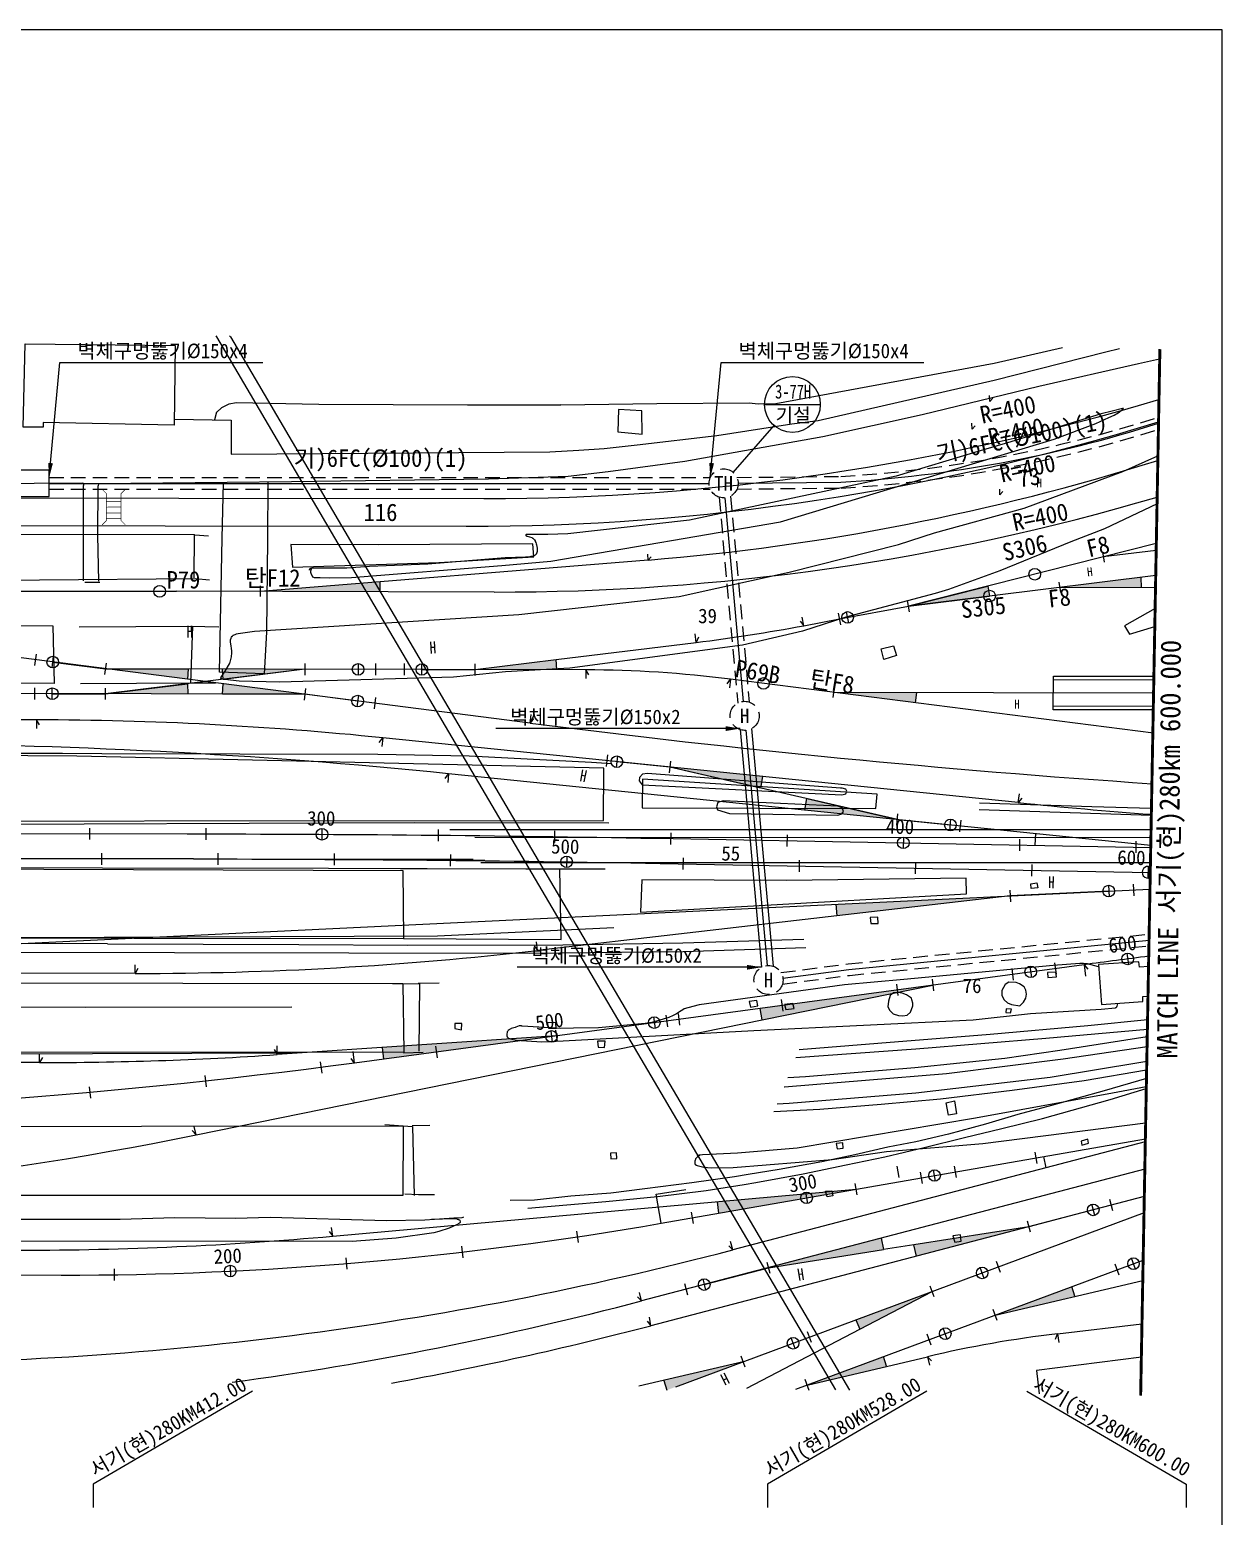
# Model space of a CAD drawing. Header units: millimetres. Extents: x 1510 to 2306, y 1103 to 1809.
# Drawn here: x 2100.8 to 2305.9, y 1363.4 to 1619.1 of the extents above; entities that cross this region are included whole.
import ezdxf
from ezdxf.enums import TextEntityAlignment as Align

# ---------------------------------------------------------------- set-up
doc = ezdxf.new("R2010")
doc.units = ezdxf.units.MM
doc.header["$LTSCALE"] = 10
doc.header["$MEASUREMENT"] = 0
doc.linetypes.add('A-CENTR01', pattern=[2, 1.25, -0.25, 0.25, -0.25])
doc.linetypes.add('HIDDEN', pattern=[0.375, 0.25, -0.125])
for name, color, linetype in [('TD-MANH', 4, 'Continuous'), ('TN-CABL', 4, 'Continuous'), ('TN-LEAT', 3, 'Continuous'), ('TN-MACL', 6, 'A-CENTR01'), ('TN-MACT', 6, 'Continuous'), ('TT-MANH', 4, 'Continuous'), ('TT-TEXT', 3, 'Continuous'), ('TZ-BASE', 253, 'Continuous'), ('TZ-CABL', 4, 'Continuous'), ('TZ-LEAL', 1, 'Continuous'), ('TZ-LEAT', 3, 'Continuous'), ('TZ-TEXT', 3, 'Continuous')]:
    doc.layers.add(name, color=color, linetype=linetype)
doc.layers.add('TX-PAPR', color=2, linetype='Continuous', plot=False)
doc.styles.get("Standard").update_dxf_attribs({"font": 'GulimChe.ttf'})
doc.styles.add('SYMBTEXT', font='GulimChe.ttf')
doc.styles.add('굴림체', font='GulimChe.ttf')
doc.linetypes.add('ZIGZAG', pattern='A,0.0001,-0.2,[131,ltypeshp.shx,S=0.2,R=0,X=-0.2,Y=0],-0.4,[131,ltypeshp.shx,S=0.2,R=180,X=0.2,Y=0],-0.2', length=0.8001)
doc.dimstyles.new('D1', dxfattribs={"dimtxt": 3, "dimasz": 2.5, "dimexe": 0.5, "dimexo": 0.5, "dimgap": 0.5, "dimtad": 1, "dimdec": 0, "dimzin": 1, "dimdsep": 46, "dimlunit": 6, "dimtxsty": 'Standard', "dimcen": 1, "dimclrd": 1, "dimclre": 1, "dimclrt": 3, "dimadec": 0, "dimazin": 0, "dimtfac": 1, "dimtdec": 0, "dimtix": 1, "dimtmove": 2, "dimatfit": 3, "dimfxl": 0, "dimtvp": 2, "dimlwd": -1, "dimlwe": -1, "dimarcsym": 0})

# ---------------------------------------------------------------- blocks, each defined once
blk = doc.blocks.new('H')
at = {"layer": 'TZ-BASE'}
for p, q in [((-0.3, 1), (-0.3, -1)), ((-0.3, 0), (0.3, 0)), ((0.3, 1), (0.3, -1))]:
    blk.add_line(p, q, dxfattribs=at)
blk = doc.blocks.new('JD-1')
at = {"layer": 'TZ-BASE'}
h = blk.add_hatch(color=256, dxfattribs=at)
h.paths.add_polyline_path([(684.65, 42.35), (698.69, 42.32), (698.59, 44.07)])
h.paths.add_polyline_path([(682.15, 37.97), (685.2, 38.3), (684.7, 42.89), (681.66, 42.55)], flags=9)
for points in [[(567.73, 43.32), (547.21, 41.66), (567.72, 41.61)], [(672.6, 40.87), (672.28, 42.59), (658.67, 39.15)], [(534.62, 26.56), (534.73, 28.33), (520.56, 28.36)], [(554.83, 28.28), (540.76, 26.55), (540.66, 28.32)], [(598.15, 28.19), (598.05, 29.94), (584.11, 28.22)], [(534.72, 24.03), (534.62, 25.79), (520.55, 24.06)], [(554.82, 23.98), (540.76, 25.78), (540.65, 24.02)], [(660.04, 24.27), (645.76, 24.3), (659.81, 22.51)], [(633.55, 9.83), (633.22, 7.86), (617.61, 11.45)], [(640.81, 4.06), (641.14, 6.03), (656.74, 2.43)], [(676.12, -10.69), (646.15, -12.14), (646.31, -14.13)], [(662.84, -26.03), (633.1, -30.04), (633.44, -32.01)], [(598.08, -34.76), (568.14, -36.78), (568.34, -38.77)], [(625.98, -65.27), (649.64, -61.15), (625.72, -63.29)], [(679.36, -67.59), (659.59, -70.71), (660, -72.66)], [(654.34, -71.53), (653.93, -69.58), (634.57, -74.65)], [(650.28, -85.24), (662.73, -78.74), (649.57, -83.64)], [(617.06, -95.72), (630.22, -90.83), (616.56, -94.05)]]:
    blk.add_hatch(color=256, dxfattribs=at).paths.add_polyline_path(points)
h = blk.add_hatch(color=256, dxfattribs=at)
h.paths.add_polyline_path([(673.57, -82.79), (681.99, -79.66), (683.33, -80.49)])
h.paths.add_polyline_path([(681.99, -79.66), (686.73, -77.9), (687.24, -79.57), (683.33, -80.49)])
h = blk.add_hatch(color=256, dxfattribs=at)
h.paths.add_polyline_path([(641.2, -94.83), (649.63, -91.69), (650.96, -92.53)])
h.paths.add_polyline_path([(649.63, -91.69), (654.36, -89.93), (654.87, -91.61), (650.96, -92.53)])
for p, q in [((672.63, 74.36), (672.6, 75.36)), ((672.63, 74.36), (673.16, 74.92)), ((669.58, 69.6), (669.55, 70.6)), ((669.58, 69.6), (670.11, 70.16)), ((674.37, 58.28), (674.34, 59.28)), ((674.37, 58.28), (674.9, 58.84)), ((701.27, 49.91), (658.67, 39.15)), ((701.25, 48.73), (692.15, 47.61)), ((613.87, 47.07), (547.21, 41.66)), ((613.87, 47.07), (613.84, 48.07)), ((613.87, 47.07), (614.4, 47.63)), ((692, 48.49), (692.3, 46.72)), ((701.17, 44.39), (672.6, 40.87)), ((698.59, 44.07), (698.69, 42.32)), ((593.56, 19.03), (416.22, 41.69)), ((465.22, 41.69), (532.77, 41.69)), ((587.38, 41.57), (532.77, 41.69)), ((547.2, 40.82), (547.21, 42.62)), ((567.73, 43.32), (567.72, 41.61)), ((672.28, 42.59), (658.67, 39.15)), ((658.67, 39.15), (672.28, 42.59)), ((672.28, 42.59), (672.6, 40.87)), ((684.5, 43.24), (684.8, 41.46)), ((684.5, 43.24), (684.8, 41.46)), ((701.13, 42.31), (684.65, 42.35)), ((646.81, 36.93), (658.67, 39.15)), ((658.85, 38.16), (658.48, 40.13)), ((672.6, 40.87), (658.67, 39.15)), ((658.67, 39.15), (672.6, 40.87)), ((640.64, 35.77), (646.81, 36.93)), ((646.99, 35.95), (646.62, 37.91)), ((648.37, 36.2), (648, 38.17)), ((508.39, 28.91), (508.64, 30.89)), ((598.05, 29.94), (622.14, 32.9)), ((511.34, 28.53), (511.6, 30.51)), ((520.43, 27.37), (520.69, 29.35)), ((554.83, 28.28), (520.55, 24.06)), ((603.15, 28.18), (520.56, 28.36)), ((534.73, 28.33), (534.62, 26.56)), ((540.76, 26.55), (540.66, 28.32)), ((554.83, 29.28), (554.82, 27.28)), ((563.99, 29.26), (563.99, 27.26)), ((566.97, 29.26), (566.97, 27.26)), ((571.97, 27.25), (571.97, 29.25)), ((574.95, 27.24), (574.95, 29.24)), ((584.11, 27.22), (584.12, 29.22)), ((598.15, 28.19), (598.05, 29.94)), ((534.62, 25.79), (534.72, 24.03)), ((540.65, 24.02), (540.76, 25.78)), ((700.79, 17.27), (628.05, 26.56)), ((683.56, 21.32), (683.57, 27.12)), ((683.57, 27.12), (700.85, 27.08)), ((683.57, 26.52), (700.84, 26.48)), ((554.82, 23.98), (324.67, 24.5)), ((508.41, 23.09), (508.41, 25.09)), ((511.38, 23.08), (511.39, 25.08)), ((520.55, 23.06), (520.55, 25.06)), ((554.94, 24.98), (554.69, 22.99)), ((564.04, 23.81), (563.78, 21.83)), ((566.99, 23.44), (566.74, 21.45)), ((645.87, 25.2), (645.64, 23.41)), ((700.8, 24.18), (645.76, 24.3)), ((660.04, 24.27), (659.81, 22.51)), ((700.76, 21.88), (683.56, 21.92)), ((700.74, 21.28), (683.56, 21.32)), ((508.66, 19.59), (388.18, 19.85)), ((677.53, 5.34), (568.22, 16.49)), ((606.87, 13.55), (606.66, 11.56)), ((608.6, 13.38), (608.39, 11.39)), ((700.32, -2.01), (579.54, 10.31)), ((617.71, 12.45), (617.51, 10.46)), ((656.74, 2.43), (617.61, 11.45)), ((633.55, 9.83), (633.22, 7.86)), ((640.81, 4.06), (641.14, 6.03)), ((656.64, 1.44), (656.84, 3.43)), ((517.77, 0.98), (517.77, -1.02)), ((537.77, 0.97), (537.77, -1.03)), ((557.77, 0.9), (557.76, -1.1)), ((577.78, 0.74), (577.76, -1.26)), ((597.78, 0.5), (597.75, -1.5)), ((617.78, 0.16), (617.74, -1.84)), ((665.76, 0.51), (665.96, 2.5)), ((667.49, 0.33), (667.69, 2.32)), ((680.52, 0.01), (680.4, -1.99)), ((637.78, -0.2), (637.74, -2.2)), ((657.77, -0.57), (657.74, -2.57)), ((677.77, -0.94), (677.73, -2.94)), ((697.77, -1.31), (697.73, -3.31)), ((519.86, -3.34), (519.85, -5.34)), ((535.67, -4.34), (583.75, -4.37)), ((539.86, -3.35), (539.85, -5.35)), ((559.86, -3.42), (559.85, -5.42)), ((565.79, -4.36), (580.79, -4.37)), ((575.79, -4.37), (585.79, -4.55)), ((579.86, -3.58), (579.84, -5.58)), ((599.87, -3.84), (599.84, -5.84)), ((619.87, -4.17), (619.83, -6.17)), ((639.87, -4.54), (639.83, -6.54)), ((659.86, -4.91), (659.82, -6.91)), ((679.86, -5.28), (679.82, -7.28)), ((699.85, -5.64), (699.82, -7.64)), ((676.08, -9.69), (676.17, -11.69)), ((693.04, -8.87), (693.14, -10.87)), ((697.3, -8.66), (697.4, -10.66)), ((646.15, -12.14), (646.31, -14.13)), ((646.31, -14.13), (594.86, -20.07)), ((594.26, -19.27), (594.86, -20.07)), ((594.86, -20.07), (594.69, -18.58)), ((525.62, -24.03), (525.62, -22.53)), ((679.54, -22.77), (679.81, -24.75)), ((683.77, -22.2), (684.03, -24.18)), ((688.85, -22.53), (689.12, -24.51)), ((688.85, -22.53), (689.47, -23.32)), ((696.23, -20.55), (696.48, -22.54)), ((526.12, -23.16), (525.62, -24.03)), ((662.71, -25.04), (662.97, -27.02)), ((676.4, -23.2), (676.66, -25.18)), ((656.57, -25.87), (656.84, -27.85)), ((633.1, -30.04), (633.44, -32.01)), ((636.75, -28.54), (637.02, -30.52)), ((614.79, -31.5), (615.05, -33.48)), ((616.93, -31.21), (617.2, -33.19)), ((619.01, -30.93), (619.27, -32.91)), ((598.08, -34.76), (550.05, -38)), ((597.11, -33.88), (597.38, -35.86)), ((597.95, -33.77), (598.22, -35.75)), ((509.18, -39.36), (509.18, -37.86)), ((549.55, -37.13), (550.05, -38)), ((550.05, -38), (550.05, -36.5)), ((563.39, -39.44), (563.12, -37.45)), ((568.14, -36.78), (568.34, -38.77)), ((577.29, -36.55), (577.56, -38.53)), ((509.18, -39.36), (136.76, -39.04)), ((509.68, -38.49), (509.18, -39.36)), ((557.47, -39.21), (557.73, -41.19)), ((563.39, -39.44), (562.78, -38.64)), ((537.63, -41.56), (537.85, -43.55)), ((517.75, -43.52), (517.93, -45.51)), ((535.43, -51.06), (536.11, -51.8)), ((536.11, -51.8), (535.79, -50.34)), ((680.36, -54.77), (680.7, -56.74)), ((681.87, -55.52), (682.3, -57.47)), ((699.29, -57.7), (612.75, -80.36)), ((657.03, -59.15), (656.69, -57.17)), ((660.65, -58.21), (661, -60.18)), ((663.3, -59.78), (662.95, -57.81)), ((666.91, -59.15), (666.57, -57.18)), ((615.26, -61.98), (620.37, -61.21)), ((649.81, -62.13), (649.46, -60.16)), ((699.21, -62.4), (614.33, -84.62)), ((625.72, -63.29), (625.98, -65.27)), ((640.95, -61.65), (641.29, -63.62)), ((690.68, -65.67), (690.17, -63.73)), ((693.79, -64.85), (693.29, -62.91)), ((699.16, -65.2), (618.56, -95.17)), ((621.25, -65.08), (621.59, -67.06)), ((558.99, -68.44), (559.61, -69.22)), ((559.61, -69.22), (559.4, -67.74)), ((601.54, -68.34), (601.84, -70.32)), ((679.62, -68.56), (679.11, -66.63)), ((581.75, -70.97), (581.98, -72.95)), ((627.73, -70.87), (628.43, -71.58)), ((628.43, -71.58), (628.05, -70.13)), ((653.93, -69.58), (654.34, -71.53)), ((659.59, -70.71), (654.34, -71.53)), ((660, -72.66), (659.59, -70.71)), ((561.88, -72.93), (562.04, -74.92)), ((634.31, -73.68), (634.82, -75.61)), ((639.26, -95.55), (699.01, -73.33)), ((674.46, -75.45), (673.77, -73.57)), ((694.9, -75.92), (694.21, -74.05)), ((697.7, -74.89), (697, -73.01)), ((522, -74.86), (522.03, -76.86)), ((541.96, -74.22), (542.05, -76.22)), ((623.26, -76.57), (623.76, -78.51)), ((671.67, -76.49), (670.98, -74.61)), ((612.75, -80.36), (612.37, -78.91)), ((620.14, -77.39), (620.64, -79.32)), ((650.28, -85.24), (662.73, -78.74)), ((663.08, -79.68), (662.38, -77.81)), ((673.57, -82.79), (698.94, -76.82)), ((687.24, -79.57), (686.73, -77.9)), ((612.05, -79.65), (612.75, -80.36)), ((613.71, -83.83), (614.33, -84.62)), ((614.33, -84.62), (614.12, -83.13)), ((649.57, -83.64), (650.28, -85.24)), ((673.92, -83.73), (673.22, -81.85)), ((684.26, -86.01), (698.81, -84.3)), ((630.82, -95.39), (650.28, -85.24)), ((639.16, -88.57), (638.47, -86.7)), ((641.95, -87.54), (641.26, -85.66)), ((662.53, -87.96), (661.84, -86.09)), ((665.33, -86.92), (664.63, -85.05)), ((683.91, -86.95), (684.26, -86.01)), ((684.26, -86.01), (684.51, -87.49)), ((630.57, -91.77), (629.87, -89.89)), ((641.2, -94.83), (661.91, -89.95)), ((654.87, -91.61), (654.36, -89.93)), ((662.59, -90.69), (661.91, -89.95)), ((661.91, -89.95), (662.24, -91.42)), ((616.56, -94.05), (617.06, -95.72)), ((641.55, -95.76), (640.85, -93.89))]:
    blk.add_line(p, q, dxfattribs=at)
at = {"layer": 'TZ-BASE', "ltscale": 5}
blk.add_lwpolyline([(646.14, -95.67), (568.88, 35.78), (539.68, 85.46), (539.57, 85.65)], dxfattribs=at)
at = {"layer": 'TZ-BASE', "ltscale": 5, "flags": 128}
blk.add_lwpolyline([(541.89, 85.65), (542.01, 85.44), (571.72, 34.89), (648.48, -95.72)], dxfattribs=at)
at = {"layer": 'TZ-BASE'}
for points in [[(375.7, 57.9), (585.63, 57.64, 0.073737), (701.73, 74.71, 0.073737)], [(375.44, 53.13), (582.59, 52.88, 0.075694), (701.66, 70.86, 0.075694)], [(0.08, 4.3), (193.04, 0.7, 0.004548), (254.89, 0.1), (254.89, 0.1), (534.59, -0.03, -0.004474), (615.11, -0.79), (615.11, -0.79), (700.31, -2.35)], [(699.97, -21.09, 0.002801), (688.86, -22.53), (563.39, -39.44), (563.39, -39.44, -0.033753), (428.83, -48.4), (190.4, -48.16), (190.4, -48.16, -0.031589), (64.43, -40.06), (-0.59, -31.74)], [(-1.31, -70.38, 0.033816), (79.56, -75.87), (79.56, -75.87), (512.9, -75.93, 0.043253), (616.13, -66.99), (616.13, -66.99), (699.39, -52.46)]]:
    blk.add_lwpolyline(points, format="xyb", dxfattribs=at)
at = {"layer": 'TZ-BASE', "extrusion": (-0.043091, -0.170545, 0.984407), "elevation": 9.5, "flags": 128}
blk.add_lwpolyline([(505.41, 207.36), (505.41, 205.99)], dxfattribs=at)
at = {"layer": 'TZ-BASE'}
for points, elevation in [([(555.94, 45.68), (555.8, 45.15), (555.8, 45.11), (555.8, 45.06), (555.8, 45.02), (555.82, 44.97), (555.87, 44.8), (556.06, 44.27), (556.12, 44.17), (556.17, 44.16), (556.34, 44.12), (556.43, 44.09), (556.49, 44.08), (556.55, 44.06), (556.62, 44.05), (556.72, 44.05), (557.48, 44.04), (559.04, 44), (562.87, 44.05), (588.71, 46.12), (597.14, 46.89), (636.65, 53.64), (683.69, 67.87), (690.86, 70.56), (693.1, 71.59), (694.02, 71.97), (694.33, 72.14), (694.56, 72.28), (694.92, 72.55), (695.57, 73.1), (695.61, 73.14), (695.56, 73.15), (695.52, 73.14), (695.46, 73.13), (693.67, 72.65), (691.81, 72.2), (676.25, 67.39), (670.59, 65.71), (656.55, 61.51), (620.99, 53.92), (600.08, 51.58), (596.62, 51.47), (593.03, 51.46), (592.94, 51.45), (592.9, 51.44), (592.86, 51.41), (592.84, 51.38), (592.83, 51.33), (592.85, 51.29), (592.88, 51.25), (592.91, 51.23), (592.95, 51.21), (593, 51.19), (593.05, 51.17), (593.84, 50.94), (593.89, 50.92), (593.94, 50.89), (593.99, 50.86), (594.04, 50.82), (594.14, 50.73), (594.22, 50.65), (594.3, 50.54), (594.41, 50.36), (594.46, 50.25), (594.54, 50.07), (594.62, 49.83), (594.65, 49.69), (594.76, 49.11), (594.78, 48.75), (594.78, 48.59), (594.76, 48.51), (594.67, 48.18), (594.64, 48.14), (594.61, 48.1), (594.56, 48.04), (594.52, 48.01), (594.47, 47.97), (594.41, 47.93), (594.3, 47.86), (594.11, 47.77), (594.02, 47.74), (593.81, 47.67), (593.7, 47.65), (593.31, 47.59), (592.76, 47.56), (589.26, 47.45), (575.99, 46.34), (565.96, 45.95), (562.07, 45.69), (556.05, 45.65), (555.94, 45.63), (555.87, 45.62), (555.79, 45.59), (555.74, 45.57), (555.66, 45.53), (555.62, 45.5), (555.6, 45.47), (555.57, 45.42), (555.56, 45.38), (555.55, 45.33)], 45), ([(701.4, 56.73), (692.38, 52.46), (686.59, 50.22), (674.36, 45.22), (665.54, 41.98), (663.21, 41.33), (647.9, 37.25), (640.44, 34.85), (630.08, 32.41), (600.42, 28.46), (589.32, 27.83), (580.42, 26.9), (550.45, 26.09), (543.54, 26.25), (541.07, 26.5), (540.86, 26.54), (540.37, 26.71), (540.37, 26.76), (540.38, 26.79), (540.41, 26.88), (540.44, 26.94), (541.09, 27.98), (541.84, 29.19), (541.94, 29.41), (541.97, 29.49), (542.04, 29.73), (542.22, 30.44), (542.26, 31.1), (542.26, 31.38), (542.21, 31.91), (542.16, 32.24), (542.04, 32.98), (542.03, 33.1), (542.03, 33.21), (542.04, 33.26), (542.05, 33.31), (542.06, 33.37), (542.15, 33.66), (542.17, 33.71), (542.23, 33.81), (542.33, 33.95), (542.37, 34), (542.46, 34.08), (542.51, 34.12), (542.57, 34.16), (542.69, 34.23), (542.83, 34.29), (543.06, 34.38), (543.33, 34.45), (546.18, 34.85), (591.65, 37.69), (619.19, 40.77), (638.15, 45.01), (656.91, 49.77), (663.1, 51.75), (678.52, 56.02), (695.53, 62.29), (701.55, 64.97)], 45), ([(516.76, 60.22), (516.76, 59.88)], 45.29), ([(519.33, 60.15), (519.3, 59.83)], 45.02), ([(700.37, 0.68), (579.78, 0.69)], 45.62), ([(700.34, -0.72), (584.04, -0.68)], 45.62), ([(700.26, -4.99), (585.07, -5)], 45.64), ([(691.34, -22.89), (689.44, -22.41), (688.73, -22.32), (688.12, -22.31), (683.53, -22.68), (657.86, -25.09), (647.67, -25.97), (622.67, -29.45), (620.69, -29.94), (620.09, -30.15), (619.82, -30.28), (619.53, -30.44), (619.28, -30.61), (618.75, -30.97), (618.19, -31.26), (617.4, -31.6), (616.43, -31.91), (614.53, -32.47), (613.35, -32.67), (605.35, -33.41), (601.04, -33.46), (598.88, -33.52), (592.23, -33.08), (592.11, -33.08), (592.08, -33.07), (591.85, -33.02), (591.79, -33.02), (591.75, -33.03), (591.7, -33.05), (591.66, -33.07), (591.14, -33.28), (590.97, -33.33), (590.53, -33.46), (590.32, -33.53), (590.27, -33.56), (590.15, -33.62), (590.05, -33.68), (589.98, -33.73), (589.81, -33.87), (589.74, -33.94), (589.69, -34.01), (589.67, -34.04), (589.64, -34.1), (589.63, -34.14), (589.54, -34.5), (589.54, -34.64), (589.54, -34.68), (589.56, -34.75), (589.57, -34.8), (589.59, -34.84), (589.61, -34.88), (589.65, -34.94), (589.68, -34.99), (589.71, -35.04), (589.76, -35.08), (589.82, -35.13), (589.88, -35.17), (589.99, -35.22), (590.07, -35.25), (590.18, -35.29), (591.15, -35.52), (595.58, -35.79), (599.25, -35.63), (632.06, -33.86), (669.8, -32.02), (679.61, -30.91), (691.77, -30.19), (694.26, -29.93), (694.33, -29.9), (694.39, -29.87), (694.45, -29.83), (694.49, -29.78), (694.51, -29.73), (694.52, -29.68), (694.65, -29.18)], 45), ([(699.55, -43.54), (693.76, -44.65), (670.2, -48.91), (639.49, -54.1), (629.25, -54.96), (623.22, -55.21), (622.61, -55.31), (622.24, -55.41)], 45), ([(622.78, -55.31), (622.68, -55.34), (622.64, -55.36), (622.59, -55.39), (622.51, -55.44), (622.36, -55.55), (622.16, -55.75), (622.08, -55.87), (622.04, -55.92), (622.01, -55.98), (621.99, -56.05), (621.97, -56.13), (621.92, -56.34), (621.91, -56.42), (621.9, -56.62), (621.91, -56.71), (621.92, -56.78), (621.93, -56.82), (621.95, -56.86), (621.98, -56.9), (622.02, -56.94), (622.07, -56.98), (622.13, -57), (622.19, -57.03), (622.32, -57.07), (623.43, -57.35), (624.72, -57.46), (628.48, -57.4), (645.53, -56.04), (654.89, -54.67), (671.42, -53.28), (699.44, -49.75)], 45), ([(576.6, -66.31), (580.45, -66.2), (580.71, -66.21), (580.94, -66.25), (581.04, -66.28), (581.17, -66.32), (581.35, -66.39), (581.42, -66.44), (581.48, -66.49), (581.54, -66.56), (581.56, -66.62), (581.57, -66.68), (581.56, -66.75), (581.54, -66.81), (581.52, -66.87), (581.46, -66.94), (581.38, -67.01), (581.3, -67.06), (581.21, -67.12), (581.09, -67.19), (580.89, -67.29), (579.62, -67.84), (577.89, -68.44), (577.02, -68.63), (570.53, -69.56), (562.96, -70.15), (436.58, -70.05)], 45), ([(436.59, -66.27), (523.05, -66.31), (532.47, -65.99), (542.91, -66.13), (548.83, -65.96), (568.88, -66.51), (575.44, -66.39), (580.47, -66.07), (581.89, -66), (582.04, -65.98), (582.11, -65.95), (582.14, -65.92), (582.12, -65.9)], 45)]:
    blk.add_lwpolyline(points, dxfattribs=dict(at, elevation=elevation))
at = {"layer": 'TZ-BASE', "const_width": 0.1}
for points in [[(519.96, 53.12), (520.7, 53.86), (520.7, 58.48), (519.96, 59.22)], [(519.96, 53.12), (520.7, 53.86), (520.7, 58.48), (519.96, 59.22)], [(519.96, 53.12), (520.7, 53.86), (520.7, 58.48), (519.96, 59.22)], [(519.96, 53.12), (520.7, 53.86), (520.7, 58.48), (519.96, 59.22)], [(519.96, 53.12), (520.7, 53.86), (520.7, 58.48), (519.96, 59.22)], [(519.96, 53.12), (520.7, 53.86), (520.7, 58.48), (519.96, 59.22)], [(519.96, 53.12), (520.7, 53.86), (520.7, 58.48), (519.96, 59.22)], [(523.94, 53.13), (523.2, 53.87), (523.2, 58.49), (523.94, 59.23)], [(523.94, 53.13), (523.2, 53.87), (523.2, 58.49), (523.94, 59.23)], [(523.94, 53.13), (523.2, 53.87), (523.2, 58.49), (523.94, 59.23)], [(523.94, 53.13), (523.2, 53.87), (523.2, 58.49), (523.94, 59.23)], [(523.94, 53.13), (523.2, 53.87), (523.2, 58.49), (523.94, 59.23)], [(523.94, 53.13), (523.2, 53.87), (523.2, 58.49), (523.94, 59.23)], [(523.94, 53.13), (523.2, 53.87), (523.2, 58.49), (523.94, 59.23)], [(520.7, 57.17), (523.2, 57.18)], [(520.7, 57.17), (523.2, 57.18)], [(520.7, 57.17), (523.2, 57.18)], [(520.7, 57.17), (523.2, 57.18)], [(520.7, 57.17), (523.2, 57.18)], [(520.7, 57.17), (523.2, 57.18)], [(520.7, 57.17), (523.2, 57.18)], [(520.7, 57.17), (523.2, 57.18)], [(520.7, 56.17), (523.2, 56.18)], [(520.7, 56.17), (523.2, 56.18)], [(520.7, 56.17), (523.2, 56.18)], [(520.7, 56.17), (523.2, 56.18)], [(520.7, 56.17), (523.2, 56.18)], [(520.7, 56.17), (523.2, 56.18)], [(520.7, 56.17), (523.2, 56.18)], [(520.7, 55.17), (523.2, 55.18)], [(520.7, 55.17), (523.2, 55.18)], [(520.7, 55.17), (523.2, 55.18)], [(520.7, 55.17), (523.2, 55.18)], [(520.7, 55.17), (523.2, 55.18)], [(520.7, 55.17), (523.2, 55.18)], [(520.7, 55.17), (523.2, 55.18)], [(520.7, 54.17), (523.2, 54.18)], [(520.7, 54.17), (523.2, 54.18)], [(520.7, 54.17), (523.2, 54.18)], [(520.7, 54.17), (523.2, 54.18)], [(520.7, 54.17), (523.2, 54.18)], [(520.7, 54.17), (523.2, 54.18)], [(520.7, 54.17), (523.2, 54.18)]]:
    blk.add_lwpolyline(points, dxfattribs=at)
at = {"layer": 'TZ-BASE', "flags": 128}
for points in [[(639.99, 36.53), (640.64, 35.77), (640.36, 37.25)], [(622.53, 33.83), (622.14, 32.9), (621.95, 34.39)], [(511.47, 29.52), (520.56, 28.36), (534.73, 28.33)], [(563.99, 28.26), (554.83, 28.28), (540.76, 26.55)], [(574.95, 28.24), (584.11, 28.22), (598.05, 29.94)], [(603.65, 27.31), (603.15, 28.18), (603.15, 26.68)], [(511.39, 24.08), (520.55, 24.06), (534.62, 25.79)], [(627.45, 25.77), (628.05, 26.56), (627.86, 25.08)], [(563.91, 22.82), (554.82, 23.98), (540.65, 24.02)], [(594.17, 19.83), (593.56, 19.03), (593.75, 20.52)], [(509.16, 18.72), (508.66, 19.59), (508.66, 18.09)], [(567.63, 15.68), (568.22, 16.49), (568.07, 15)], [(578.96, 9.5), (579.54, 10.31), (579.39, 8.82)], [(633.22, 7.86), (617.61, 11.45), (608.49, 12.38)], [(641.14, 6.03), (656.74, 2.43), (665.86, 1.5)], [(678.13, 6.14), (677.53, 5.34), (677.72, 6.83)], [(254.89, 0.1), (534.59, -0.03)], [(535.67, -4.34), (254.52, -4.19)], [(525.62, -24.03), (497.82, -24)], [(699.38, -53), (682.3, -57.47), (628.43, -71.58)], [(690.42, -64.7), (679.36, -67.59), (659.59, -70.71)], [(623.51, -77.54), (634.57, -74.65), (654.34, -71.53)], [(630.22, -90.83), (612.29, -95.05)]]:
    blk.add_lwpolyline(points, dxfattribs=at)
for points in [[(444.09, -19.75), (472.92, -19.78, 0.012323), (502.49, -19.08), (700.18, -9.53)], [(416.08, -63.83, 0.050388), (536.11, -51.8), (662.84, -26.03)], [(496.03, -71.62), (505.91, -71.63, 0.022409), (559.61, -69.22), (649.64, -61.15)]]:
    blk.add_lwpolyline(points, format="xyb", dxfattribs=at)
at = {"layer": 'TZ-BASE'}
for points in [[(693.09, -9.87), (676.12, -10.69), (646.31, -14.13)], [(616.13, -66.99), (615.26, -61.98)]]:
    blk.add_lwpolyline(points, dxfattribs=at)
for points, elevation in [([(675.28, -25.94), (674.73, -26.98), (674.71, -27.8), (675.08, -28.55), (675.7, -29.08), (676.35, -29.37), (677.79, -29.61), (678.42, -28.99), (678.86, -28.29), (678.94, -27.62), (678.85, -26.91), (678.55, -26.31), (677.73, -25.84), (677.16, -25.62), (675.89, -25.52)], 45.52), ([(682.57, -23.87), (682.6, -24.73), (684.13, -24.64), (683.97, -23.84)], 45.5), ([(638.76, -29.21), (637.32, -29.4), (637.56, -30.26), (638.97, -30.06)], 45.36), ([(688.33, -52.89), (688.48, -53.56), (689.63, -53.25), (689.5, -52.51)], 45.43), ([(667.57, -68.99), (666.28, -69.18), (666.62, -70.27), (667.72, -70.09)], 45.71)]:
    blk.add_lwpolyline(points, close=True, dxfattribs=dict(at, elevation=elevation))
for points in [[(532.5, 83.98, 50.83), (532.32, 70.28, 50.84), (509.79, 70.75, 48.86), (509.8, 69.92, 48.88), (506.39, 69.93, 48.88), (506.74, 84.28, 50.77)], [(612.84, 68.71, 48.07), (612.81, 72.76, 48.07), (608.76, 72.95, 47.6), (608.66, 69.14, 47.68)], [(552.41, 49.76, 45.84), (552.72, 45.85, 45.84), (577.88, 46.67, 45.79), (594.22, 47.62, 45.71), (594.05, 49.84, 45.71), (567.47, 49.68, 45.84)], [(656.09, 32.32, 45.65), (656.58, 30.67, 45.65), (654.43, 29.97, 45.65), (653.96, 31.8, 45.65)], [(613.77, 10.38, 46.35), (612.92, 10.22, 46.3), (612.37, 9.68, 46.25), (612.3, 9.11, 46.28), (612.84, 8.42, 46.3), (647.21, 6.68, 45.88), (647.87, 6.85, 45.88), (648.06, 7.29, 45.9), (647.86, 7.65, 45.92), (647.22, 7.84, 45.92), (646.95, 7.86, 45.92)], [(612.88, 9.36, 45.84), (612.87, 4.45, 45.84), (653.05, 4.36, 45.84), (653.29, 6.81, 45.88)], [(646.48, 3.17, 46.35), (647.16, 3.42, 46.3), (647.45, 3.82, 46.28), (647.22, 4.47, 46.28), (646.5, 4.72, 46.3), (626.77, 5.65, 46.16), (625.87, 5.35, 46.14), (625.62, 4.61, 46.06), (625.79, 4.08, 46.04), (627.88, 3.47, 46.02)], [(612.76, -7.91, 45.97), (612.54, -13.48, 45.97), (629.92, -12.54, 45.86), (668.64, -10.32, 45.86), (668.56, -7.66, 45.86), (637.67, -8.03, 45.86)], [(680.75, -8.45, 45.85), (680.92, -9.29, 45.8), (679.77, -9.42, 45.64), (679.72, -8.61, 45.54)], [(653.36, -14.34, 45.5), (652.04, -14.4, 45.47), (652.2, -15.42, 45.43), (653.43, -15.46, 45.4)], [(571.69, -25.76, 50.48), (571.84, -37.59, 50.43), (436.7, -37.69, 50.45), (436.65, -34.74, 50.45), (348.17, -35.23, 50.45), (348.27, -25.66, 50.45), (458.18, -25.61, 50.59)], [(659.17, -28.27, 45.45), (658.32, -27.69, 45.33), (657.58, -27.42, 45.33), (656.8, -27.3, 45.33), (656.07, -27.38, 45.33), (655.52, -27.85, 45.33), (655.19, -28.81, 45.33), (655.12, -29.78, 45.33), (655.43, -30.41, 45.33), (656.01, -30.98, 45.33), (656.94, -31.27, 45.33), (657.67, -31.32, 45.33), (658.44, -31.2, 45.33), (659.02, -30.72, 45.33), (659.41, -29.63, 45.33), (659.38, -29.12, 45.33), (659.22, -28.56, 45.33)], [(632.56, -28.7, 45.33), (631.24, -28.86, 45.35), (631.49, -29.82, 45.35), (632.73, -29.61, 45.35)], [(676.38, -30.18, 45.73), (675.46, -30.1, 45.64), (675.4, -30.78, 45.64), (676.17, -30.79, 45.64)], [(581.82, -32.67, 45.45), (580.64, -32.62, 45.45), (580.61, -33.53, 45.45), (581.75, -33.72, 45.43)], [(606.5, -35.68, 45.47), (605.17, -35.71, 45.5), (605.3, -36.73, 45.5), (606.38, -36.79, 45.45)], [(666.57, -45.92, 45.34), (666.88, -48.16, 45.34), (665.53, -48.39, 45.34), (665.12, -46.27, 45.34)], [(647.36, -53.17, 45.64), (646.21, -53.26, 45.59), (646.37, -54.19, 45.59), (647.44, -54.07, 45.59)], [(608.42, -54.88, 45.62), (607.4, -54.94, 45.57), (607.45, -55.92, 45.52), (608.46, -55.89, 45.5)]]:
    blk.add_polyline3d(points, close=True, dxfattribs=at)
at = {"layer": 'TZ-BASE', "linetype": 'Continuous'}
for points in [[(598.87, 73.74, 46.62), (615.36, 73.98, 46.97), (631.23, 74.11, 46.86), (632.79, 73.96, 46.86), (635.82, 73.98, 46.86), (673.38, 80.92, 47.44), (685.12, 83.64, 47.26)], [(543.02, 74.16, 46.99), (557.23, 73.87, 47.06), (582.78, 73.74, 46.83), (598.87, 73.74, 46.62), (598.1, 73.7, 46.74)], [(340.05, 36.36, 51.11), (511.5, 35.73, 50.71), (511.7, 25.83, 50.71), (340.13, 26.01, 51.11), (340.05, 36.36, 51.11)], [(571.7, -6.31, 50.52), (571.81, -18.08, 50.52), (339.94, -17.79, 50.55), (340.05, -5.47, 50.55), (571.7, -6.31, 50.52)], [(436.65, -50.41, 50.69), (571.74, -50.24, 50.57), (571.68, -62.2, 50.57), (436.58, -62.24, 50.69), (436.65, -50.41, 50.69)]]:
    blk.add_polyline3d(points, dxfattribs=at)
at = {"layer": 'TZ-BASE'}
for points in [[(638.61, 70.49, 45.35), (643.1, 71.07, 45.01), (673.41, 78.02, 45.01), (692.6, 82.9, 45.01), (694.94, 83.46, 45.01)], [(701.85, 81.6, 45.13), (698.23, 80.79, 45.11), (681.08, 76.92, 45.09), (661.01, 72.05, 45.05), (643.89, 68.25, 45.01), (620.2, 64.04, 45.01), (606.97, 62.23, 45.01), (600.11, 61.43, 45)], [(539.6, 72.47, 47.17), (540.56, 73.32, 47.04), (541.78, 73.93, 46.99), (543.02, 74.16, 46.99)], [(532.38, 71.3, 45.56), (542.17, 71.11, 45.6), (542.15, 65.28, 45.58), (596.94, 65.69, 45.41), (601.97, 65.94, 45.42), (606.33, 66.23, 45.39), (611.99, 66.88, 45.42), (625.7, 68.49, 45.44), (638.61, 70.49, 45.35)], [(600.11, 61.43, 45), (586.4, 60.98, 44.99), (552.5, 60.51, 44.99), (519.33, 60.15, 45.02)], [(516.76, 60.22, 45.29), (516.5, 60.3, 45.29), (458.71, 59.9, 45.27), (374.68, 59.66, 45.73), (375.15, 51.53, 45.81)], [(516.75, 43.52, 45.55), (516.76, 59.88, 45.31)], [(519.4, 43.45, 45.58), (519.21, 51.31, 45.53), (519.3, 59.83, 45.39)], [(548.44, 60.51, 45.34), (548.41, 50.65, 45.43), (548.2, 34.68, 45.41), (547.8, 27.47, 45.41), (540.16, 27.81, 45.53), (540.61, 50.84, 45.34), (540.82, 60.36, 45.36)], [(535.81, 43.99, 45.77), (535.82, 51.43, 45.65), (493.59, 51.45, 45.86), (449.83, 51.53, 46.05)], [(538.28, 51.2, 45.48), (535.92, 51.34, 45.79)], [(449.99, 43.5, 46.07), (482.35, 43.44, 45.81), (535.94, 43.92, 45.67), (538.42, 43.65, 45.43)], [(516.98, 43.26, 45.46), (519.59, 43.28, 45.46)], [(701.07, 38.75, 46.63), (695.8, 35.73, 46.63), (696.67, 34.34, 46.63), (701.01, 35.65, 46.45)], [(515.98, 35.57, 46.12), (535.51, 35.67, 46.12), (535.15, 25.87, 46.14)], [(540.01, 35.55, 45.48), (535.23, 35.64, 46.17)], [(539.47, 25.89, 45.32), (535.48, 25.88, 46.14), (516.24, 25.77, 46.07)], [(519.88, 13.72, 45.33), (513.13, 13.78, 45.54), (449.69, 13.81, 45.69), (339.96, 14.26, 45.69)], [(448.21, 2.13, 45.74), (606.19, 2.29, 45.53), (606.24, 11.27, 45.6), (515.61, 13.33, 45.93), (448.02, 13.81, 45.84)], [(607.55, 11.99, 45.4), (604.1, 12.24, 45.55), (583.1, 13.36, 45.56), (567.36, 13.65, 45.56), (519.88, 13.72, 45.33)], [(670.86, 5.32, 45.1), (690.19, 4.67, 44.91), (700.43, 4.37, 44.99)], [(700.41, 3.14, 45.11), (670.8, 4.09, 44.97)], [(339.97, 2.07, 45.85), (454.05, 1.63, 45.94), (516.88, 1.67, 45.67)], [(516.88, 1.67, 45.67), (573.61, 1.94, 45.85), (607.09, 1.85, 45.49)], [(520.03, -5.9, 45.43), (449.12, -5.8, 45.85), (339.97, -5.58, 45.85)], [(606.49, -6.11, 45.48), (592.86, -6.08, 45.72), (558.89, -6, 45.65), (520.03, -5.9, 45.43)], [(571.8, -18.03, 46.02), (598.92, -18.19, 45.86), (598.7, -6.08, 45.74), (571.29, -6.07, 46.24)], [(339.98, -17.79, 45.66), (462.01, -17.9, 45.96), (520.32, -17.8, 45.55)], [(520.32, -17.8, 45.55), (577.64, -17.54, 45.76), (607.99, -16.12, 45.35)], [(640.97, -19.65, 45.97), (619.88, -20.32, 45.97), (593.4, -20.61, 45.97), (562.38, -20.56, 45.97), (502.35, -20.46, 45.97), (486.27, -20.33, 45.97)], [(520.88, -18.94, 45.64), (487.11, -18.86, 45.62)], [(520.88, -18.94, 45.67), (553.79, -19.08, 45.67), (572.54, -19.15, 45.67), (599.2, -19.09, 45.67), (619.83, -18.75, 45.67), (640.65, -18.14, 45.67)], [(698.36, -22.93, 48.52), (698.28, -22.05, 48.52), (691.31, -22.52, 48.52), (691.85, -29.4, 48.52), (698.94, -28.84, 48.52), (698.98, -27.99, 48.52), (699.84, -27.92, 48.52)], [(699.93, -22.84, 48.51), (698.36, -22.93, 48.52)], [(569.9, -25.76, 46.14), (574.57, -25.81, 46.17), (574.42, -37.39, 46.19)], [(577.95, -25.69, 45.48), (574.31, -25.79, 46.33)], [(517.17, -29.88, 45.69), (348.25, -29.67, 45.69)], [(552.59, -29.81, 45.54), (517.17, -29.88, 45.69)], [(597.94, -32.48, 45.54), (598.02, -33.56, 45.52), (596.77, -33.51, 45.54), (596.56, -32.42, 45.57), (597.94, -32.48, 45.54)], [(699.77, -32.02, 45.44), (689.5, -33.04, 45.43), (672.7, -34.51, 45.47), (653.4, -36.07, 45.38), (639.85, -37.15, 45.47)], [(699.71, -34.95, 45.53), (684.66, -37.26, 45.5), (675.2, -38.67, 45.5), (659.74, -40.25, 45.47), (640.96, -41.83, 45.5), (637.87, -41.98, 45.5)], [(639.29, -38.52, 45.32), (659.94, -36.99, 45.35), (682.27, -35.18, 45.43), (699.74, -33.62, 45.41)], [(436.67, -37.9, 45.78), (501.12, -37.89, 45.8), (552.51, -37.68, 45.57)], [(571.78, -37.7, 45.95), (575.18, -37.58, 45.79)], [(637.24, -43.53, 45.38), (637.3, -43.52, 45.38), (665.18, -41.23, 45.38), (685.27, -38.71, 45.45), (699.68, -36.58, 45.45)], [(699.61, -40.67, 45.49), (688.85, -42.48, 45.47), (676.48, -44.17, 45.43), (664.17, -45.65, 45.54), (653.97, -46.58, 45.45), (643.38, -47.41, 45.52), (635.47, -47.86, 45.49)], [(636.04, -46.47, 45.41), (638.11, -46.37, 45.4), (659.92, -44.55, 45.33), (682.99, -41.86, 45.43), (698.62, -39.32, 45.5), (699.63, -39.14, 45.49)], [(699.58, -42.12, 45.48), (692.3, -44.24, 45.43), (683.27, -46.75, 45.43), (677.48, -48.32, 45.45), (671.88, -49.97, 45.4), (665.53, -51.7, 45.38), (659.94, -52.97, 45.4), (655.07, -53.94, 45.38), (649.4, -55.23, 45.38), (643.73, -56.42, 45.35), (636.41, -57.76, 45.38), (631.07, -58.61, 45.39)], [(630.37, -60.32, 45.35), (632.39, -60, 45.35), (640.56, -58.5, 45.35), (647.93, -56.98, 45.35), (654.59, -55.6, 45.31), (661.32, -53.99, 45.33), (668.29, -52.28, 45.33), (674.68, -50.71, 45.33), (681.67, -49.01, 45.35), (693.33, -45.71, 45.35), (699.55, -43.84, 45.35)], [(568.59, -49.99, 46.19), (573.36, -50.35, 45.95), (573.61, -62.2, 45.95)], [(576.31, -50.16, 45.51), (573.3, -50.23, 46.14)], [(631.07, -58.61, 45.39), (628.71, -58.99, 45.39), (621.39, -60.05, 45.39), (613.3, -61.08, 45.39), (607.43, -61.84, 45.39), (600.57, -62.35, 45.39), (594.35, -63.04, 45.39), (590.12, -63.11, 45.39)], [(593.16, -64.41, 45.46), (606.61, -63.26, 45.46), (615.46, -62.41, 45.46), (623.85, -61.35, 45.46), (630.37, -60.32, 45.46)], [(577.12, -62.12, 45.34), (574.39, -62.12, 45.67), (572.02, -62.02, 45.79)], [(645.49, -61.43, 45.9), (645.65, -62.3, 45.92), (644.65, -62.44, 45.92), (644.37, -61.5, 45.9), (645.49, -61.43, 45.9)], [(698.7, -90.05, 50.56), (680.67, -92.33, 50.6), (681.15, -96.32, 50.44)], [(698.7, -90.05, 50.56), (680.67, -92.33, 50.6), (681.15, -96.32, 50.44)]]:
    blk.add_polyline3d(points, dxfattribs=at)
for centre in [(680.37, 44.63), (529.85, 41.69), (672.6, 40.87), (648.18, 37.19), (511.47, 29.52), (563.99, 28.26), (574.95, 28.24), (633.71, 25.84), (511.39, 24.08), (563.91, 22.82), (608.49, 12.38), (557.77, -0.1), (665.86, 1.5), (657.76, -1.57), (599.85, -4.84), (693.09, -9.87), (679.68, -23.76), (696.35, -21.54), (614.92, -32.49), (597.25, -34.87), (663.13, -58.79), (641.12, -62.63), (690.42, -64.7), (697.35, -73.95), (542, -75.22), (623.51, -77.54), (671.32, -75.55), (638.81, -87.64), (664.98, -85.99)]:
    blk.add_circle(centre, 1, dxfattribs=at)
for centre, radius, start, end in [((581.48, 445.76), 400, 274.6445, 287.4654), ((588.27, 441.57), 400, 269.8726, 286.4322), ((585.44, 330.65), 300, 277.0254, 280.6018), ((602.71, -171.82), 200, 82.7198, 89.8726), ((507.33, -580.41), 600, 84.17555, 89.8726), ((821.66, 1804.52), 1800, 262.71982, 266.14081), ((478.06, -984.53), 1000, 84.17555, 89.8726), ((758.71, 801.21), 800, 264.17555, 265.82108), ((699.84, -6.64), 1, 65.6811, 292.2139), ((526.06, 575.97), 600, 269.9579, 276.58415), ((509.69, 560.64), 600, 269.95163, 273.85736), ((476.47, 508.86), 600, 269.91926, 284.67128), ((460.79, 500.08), 600, 277.8114, 284.67128), ((462.36, 495.82), 600, 280.3106, 284.67128), ((707.72, -284.63), 200, 96.7362, 103.2432)]:
    blk.add_arc(centre, radius, start, end, dxfattribs=at)
for p, rotation in [((535.05, 34.77), 180.8253730847718), ((576.87, 32.03), 183.4232567435297), ((602.76, 9.95), 169.4035988777124), ((683.27, -8.34), 178.9474885243226), ((640.15, -75.79), 188.9465578402359), ((627.12, -93.83), 207.5487793837788)]:
    blk.add_blockref('H', p, dxfattribs=dict(at, rotation=rotation))
for s, height, rotation, p in [('R=400', 3, 11.9732, (671.32, 70.51)), ('R=400', 3, 11.9732, (672.71, 66.67)), ('R=400', 3, 11.9732, (674.69, 60.39)), ('H', 1.5, 0.0767, (680.65, 59.57)), ('R=400', 3, 11.9732, (676.89, 52.03)), ('S306', 3, 13.3485, (675.21, 46.85)), ('F8 ', 3, 13.3485, (689.7, 47.52)), ('P79', 3, 0.1299, (531.04, 42.17)), ('탄F12', 3, 0.1299, (544.5, 42.48)), ('H', 1.5, 7.2295, (689.45, 44.25)), ('F8 ', 3, 6.2283, (682.83, 38.89)), ('S305', 3, 6.2283, (667.84, 37.04)), ('P69B', 3, 350.4525, (628.66, 27.01)), ('탄F8', 3, 350.4525, (641.51, 25.31)), ('H', 1.5, 0.0767, (676.83, 21.53)), ('300', 2.5, 359.6777, (555.22, 1.41)), ('400', 2.5, 358.9475, (654.75, 0.01)), ('500', 2.5, 359.152, (597.17, -3.41)), ('600', 2.5, 358.9475, (694.55, -5.32)), ('600', 2.5, 7.2424, (693.21, -20.55)), ('500', 2.5, 7.6757, (594.66, -33.8)), ('300', 2.5, 9.8993, (638.28, -61.72)), ('200', 2.5, 2.7725, (539.2, -74))]:
    blk.add_text(s, height=height, rotation=rotation, dxfattribs=at).set_placement(p)
blk = doc.blocks.new('TTTW101-2')
blk.add_line((-6, 0), (6, 0))
blk.add_circle((0, 0), 6)
at = {"style": 'SYMBTEXT'}
for tag, p in [('TTTW_TITLE_1', (0.17, 2.77)), ('TTTW_TITLE_2', (0.17, -2.31))]:
    blk.add_attdef(tag, text='', height=3, dxfattribs=at).set_placement(p, align=Align.MIDDLE_CENTER)
blk = doc.blocks.new('JD-DTYHDHC6J5')
at = {"layer": 'TZ-BASE', "elevation": 45.28, "flags": 128}
blk.add_lwpolyline([(630.18, 152.13), (637.21, 160.19)], dxfattribs=at)
at = {"layer": 'TZ-BASE'}
ref = blk.add_blockref('TTTW101-2', (640.36, 163.81, 45.28), dxfattribs=dict(at, xscale=0.799999999969689, yscale=0.799999999969689, zscale=0.799999999969689, rotation=359.9999999954027))
ref.add_attrib('TTTW_TITLE_1', '3-77H', dxfattribs={"layer": '0', "height": 2.4, "style": 'SYMBTEXT', "width": 0.8}).set_placement((640.49, 166.03, 45.28), align=Align.MIDDLE_CENTER)
ref.add_attrib('TTTW_TITLE_2', '기설', dxfattribs={"layer": '0', "height": 2.4, "style": 'SYMBTEXT'}).set_placement((640.49, 161.97, 45.28), align=Align.MIDDLE_CENTER)
blk = doc.blocks.new('A$C0B570958')
at = {"layer": 'TD-MANH', "linetype": 'HIDDEN'}
blk.add_circle((8.85, 2.5), 2.5, dxfattribs=at)
at = {"layer": 'TD-MANH', "style": 'SYMBTEXT'}
blk.add_attdef('TZMH_TITLE', text='', height=2.5, dxfattribs=at).set_placement((8.85, 2.5), align=Align.MIDDLE_CENTER)
blk = doc.blocks.new('JD-H')
at = {"layer": 'TZ-CABL', "linetype": 'HIDDEN'}
blk.add_circle((0, 0), 2.5, dxfattribs=at)
at = {"layer": 'TZ-CABL', "style": '굴림체'}
blk.add_text('H', height=2.5, rotation=0.51, dxfattribs=at).set_placement((0, 0), align=Align.MIDDLE)

msp = doc.modelspace()

# ---------------------------------------------------------------- linework, layer by layer
at = {"layer": 'TN-CABL', "linetype": 'ZIGZAG', "ltscale": 0.5, "elevation": 45.28}
msp.add_lwpolyline([(2222.63, 1541.05), (2240.29, 1541.22, 0.062801), (2294.92, 1551.37)], format="xyb", dxfattribs=at)
for points in [[(2104.12, 1541.03), (2217.63, 1541.03)], [(2220.35, 1538.54), (2223.51, 1503.53)], [(2223.96, 1498.55), (2227.62, 1458.09)], [(2230.32, 1455.93), (2241.65, 1457.39), (2293.29, 1462.48)]]:
    msp.add_lwpolyline(points, dxfattribs=at)
at = {"layer": 'TN-MACL', "const_width": 0.5}
msp.add_lwpolyline([(2291.85, 1384.14), (2295.16, 1564.11)], dxfattribs=at)
at = {"layer": 'TX-PAPR'}
msp.add_lwpolyline([(1509.89, 1103.05), (2305.89, 1103.05), (2305.89, 1619.05), (1509.89, 1619.05)], close=True, dxfattribs=at)
at = {"layer": 'TZ-BASE'}
msp.add_lwpolyline([(1593.27, 1480.77), (1786.15, 1477.17, 0.004533), (1847.79, 1476.58), (1847.79, 1476.58), (2128.94, 1476.43, -0.004458), (2209.18, 1475.67), (2209.18, 1475.67), (2293.5, 1474.12)], format="xyb", dxfattribs=at)
at = {"layer": 'TZ-CABL', "linetype": 'HIDDEN', "elevation": 45.28}
for points in [[(2222.41, 1542.05), (2240.26, 1542.22, 0.063159), (2294.94, 1552.42)], [(2222.43, 1540.05), (2240.33, 1540.22, 0.062446), (2294.9, 1550.31)]]:
    msp.add_lwpolyline(points, format="xyb", dxfattribs=at)
at = {"layer": 'TZ-CABL', "elevation": 45.28, "flags": 128}
msp.add_lwpolyline([(2099.02, 1538.78), (2104.12, 1538.78), (2104.12, 1543.28), (2099.02, 1543.28)], close=True, dxfattribs=at)
at = {"layer": 'TZ-CABL', "linetype": 'HIDDEN', "elevation": 45.28}
for points in [[(2104.12, 1542.03), (2217.83, 1542.03)], [(2104.12, 1540.03), (2217.83, 1540.03)], [(2219.34, 1538.66), (2222.54, 1503.23)], [(2221.33, 1538.84), (2224.53, 1503.41)], [(2229.99, 1456.89), (2241.54, 1458.39), (2293.31, 1463.49)], [(2230.25, 1454.91), (2241.76, 1456.4), (2293.27, 1461.47)]]:
    msp.add_lwpolyline(points, dxfattribs=at)
at = {"layer": 'TZ-CABL', "elevation": 45.28}
for points in [[(2222.95, 1498.67), (2226.64, 1457.8)], [(2224.94, 1498.85), (2228.63, 1457.98)]]:
    msp.add_lwpolyline(points, dxfattribs=at)
at = {"layer": 'TZ-LEAL'}
for points in [[(2139.07, 1384.9), (2111.68, 1368.87), (2111.68, 1364.87)], [(2255.07, 1384.9), (2227.68, 1368.87), (2227.68, 1364.87)], [(2272.3, 1384.9), (2299.68, 1368.87), (2299.68, 1364.87)]]:
    msp.add_lwpolyline(points, dxfattribs=at)

# ---------------------------------------------------------------- block references
at = {"layer": 'TD-MANH', "rotation": 359.9999148058599}
msp.add_blockref('A$C0B570958', (2211.27, 1538.53, 45.28), dxfattribs=at).add_auto_attribs({'TZMH_TITLE': 'TH'})
at = {"layer": 'TT-MANH'}
for p in [(2223.74, 1501.04, 45.28), (2227.84, 1455.6, 45.28)]:
    msp.add_blockref('JD-H', p, dxfattribs=at)
at = {"layer": 'TZ-BASE'}
for name, p in [('JD-1', (1593.27, 1480.77)), ('JD-DTYHDHC6J5', (1591.59, 1390.79))]:
    msp.add_blockref(name, p, dxfattribs=at)

# ---------------------------------------------------------------- texts
at = {"layer": 'TN-LEAT'}
msp.add_text('기)6FC(%%C100)(1)', height=3, rotation=11.4625, dxfattribs=at).set_placement((2271.36, 1549), align=Align.MIDDLE_CENTER)
msp.add_text('73', height=3, rotation=8.3576, dxfattribs=at).set_placement((2270.97, 1540.34))
at = {"layer": 'TN-MACT'}
msp.add_text('MATCH LINE 서기(현)280km 600.000', height=3.5, rotation=89.4915, dxfattribs=at).set_placement((2296.72, 1478.11), align=Align.MIDDLE_CENTER)
at = {"layer": 'TT-TEXT'}
for s, p in [('39', (2217.36, 1516.98)), ('55', (2221.35, 1476.14)), ('76', (2262.86, 1453.36))]:
    msp.add_text(s, height=2.5, dxfattribs=at).set_placement(p, align=Align.CENTER)
at = {"layer": 'TZ-LEAT'}
for s, rotation, p in [('서기(현)280KM412.00', 30, (2125.18, 1377.66)), ('서기(현)280KM528.00', 30, (2241.18, 1377.66)), ('서기(현)280KM600.00', 330, (2286.29, 1377.7))]:
    msp.add_text(s, height=2.5, rotation=rotation, dxfattribs=at).set_placement(p, align=Align.CENTER)
at = {"layer": 'TZ-LEAT', "char_height": 2.5}
for s, insert, attachment_point in [('벽체구멍뚫기Ø150x4', (2108.97, 1562.29, 45.28), 7), ('벽체구멍뚫기Ø150x4', (2222.68, 1562.29), 7), ('벽체구멍뚫기Ø150x2', (2212.72, 1499.35, 45.28), 9), ('벽체구멍뚫기Ø150x2', (2216.38, 1458.3, 45.28), 9)]:
    msp.add_mtext(s, dxfattribs=dict(at, insert=insert, attachment_point=attachment_point))
at = {"layer": 'TZ-TEXT'}
for s, p in [('기)6FC(%%C100)(1)', (2161.11, 1545.36)), ('116', (2161.11, 1536.05))]:
    msp.add_text(s, height=3, dxfattribs=at).set_placement(p, align=Align.MIDDLE_CENTER)

# ---------------------------------------------------------------- leaders
at = {"layer": 'TZ-LEAL', "annotation_type": 0, "has_hookline": 1}
for points, hookline_direction, text_width in [([(2104.12, 1542.03, 45.28), (2105.97, 1561.79, 45.28), (2108.47, 1561.79, 45.28)], 0, 31.87), ([(2217.83, 1542.03), (2219.68, 1561.79), (2222.18, 1561.79)], 0, 31.87), ([(2222.99, 1498.85, 45.28), (2213.22, 1498.85, 45.28)], 1, 31.78), ([(2226.64, 1457.8, 45.28), (2216.88, 1457.8, 45.28)], 1, 31.78)]:
    msp.add_leader(points, dimstyle='D1', dxfattribs=dict(at, hookline_direction=hookline_direction, text_width=text_width))

doc.saveas('drawing.dxf')
